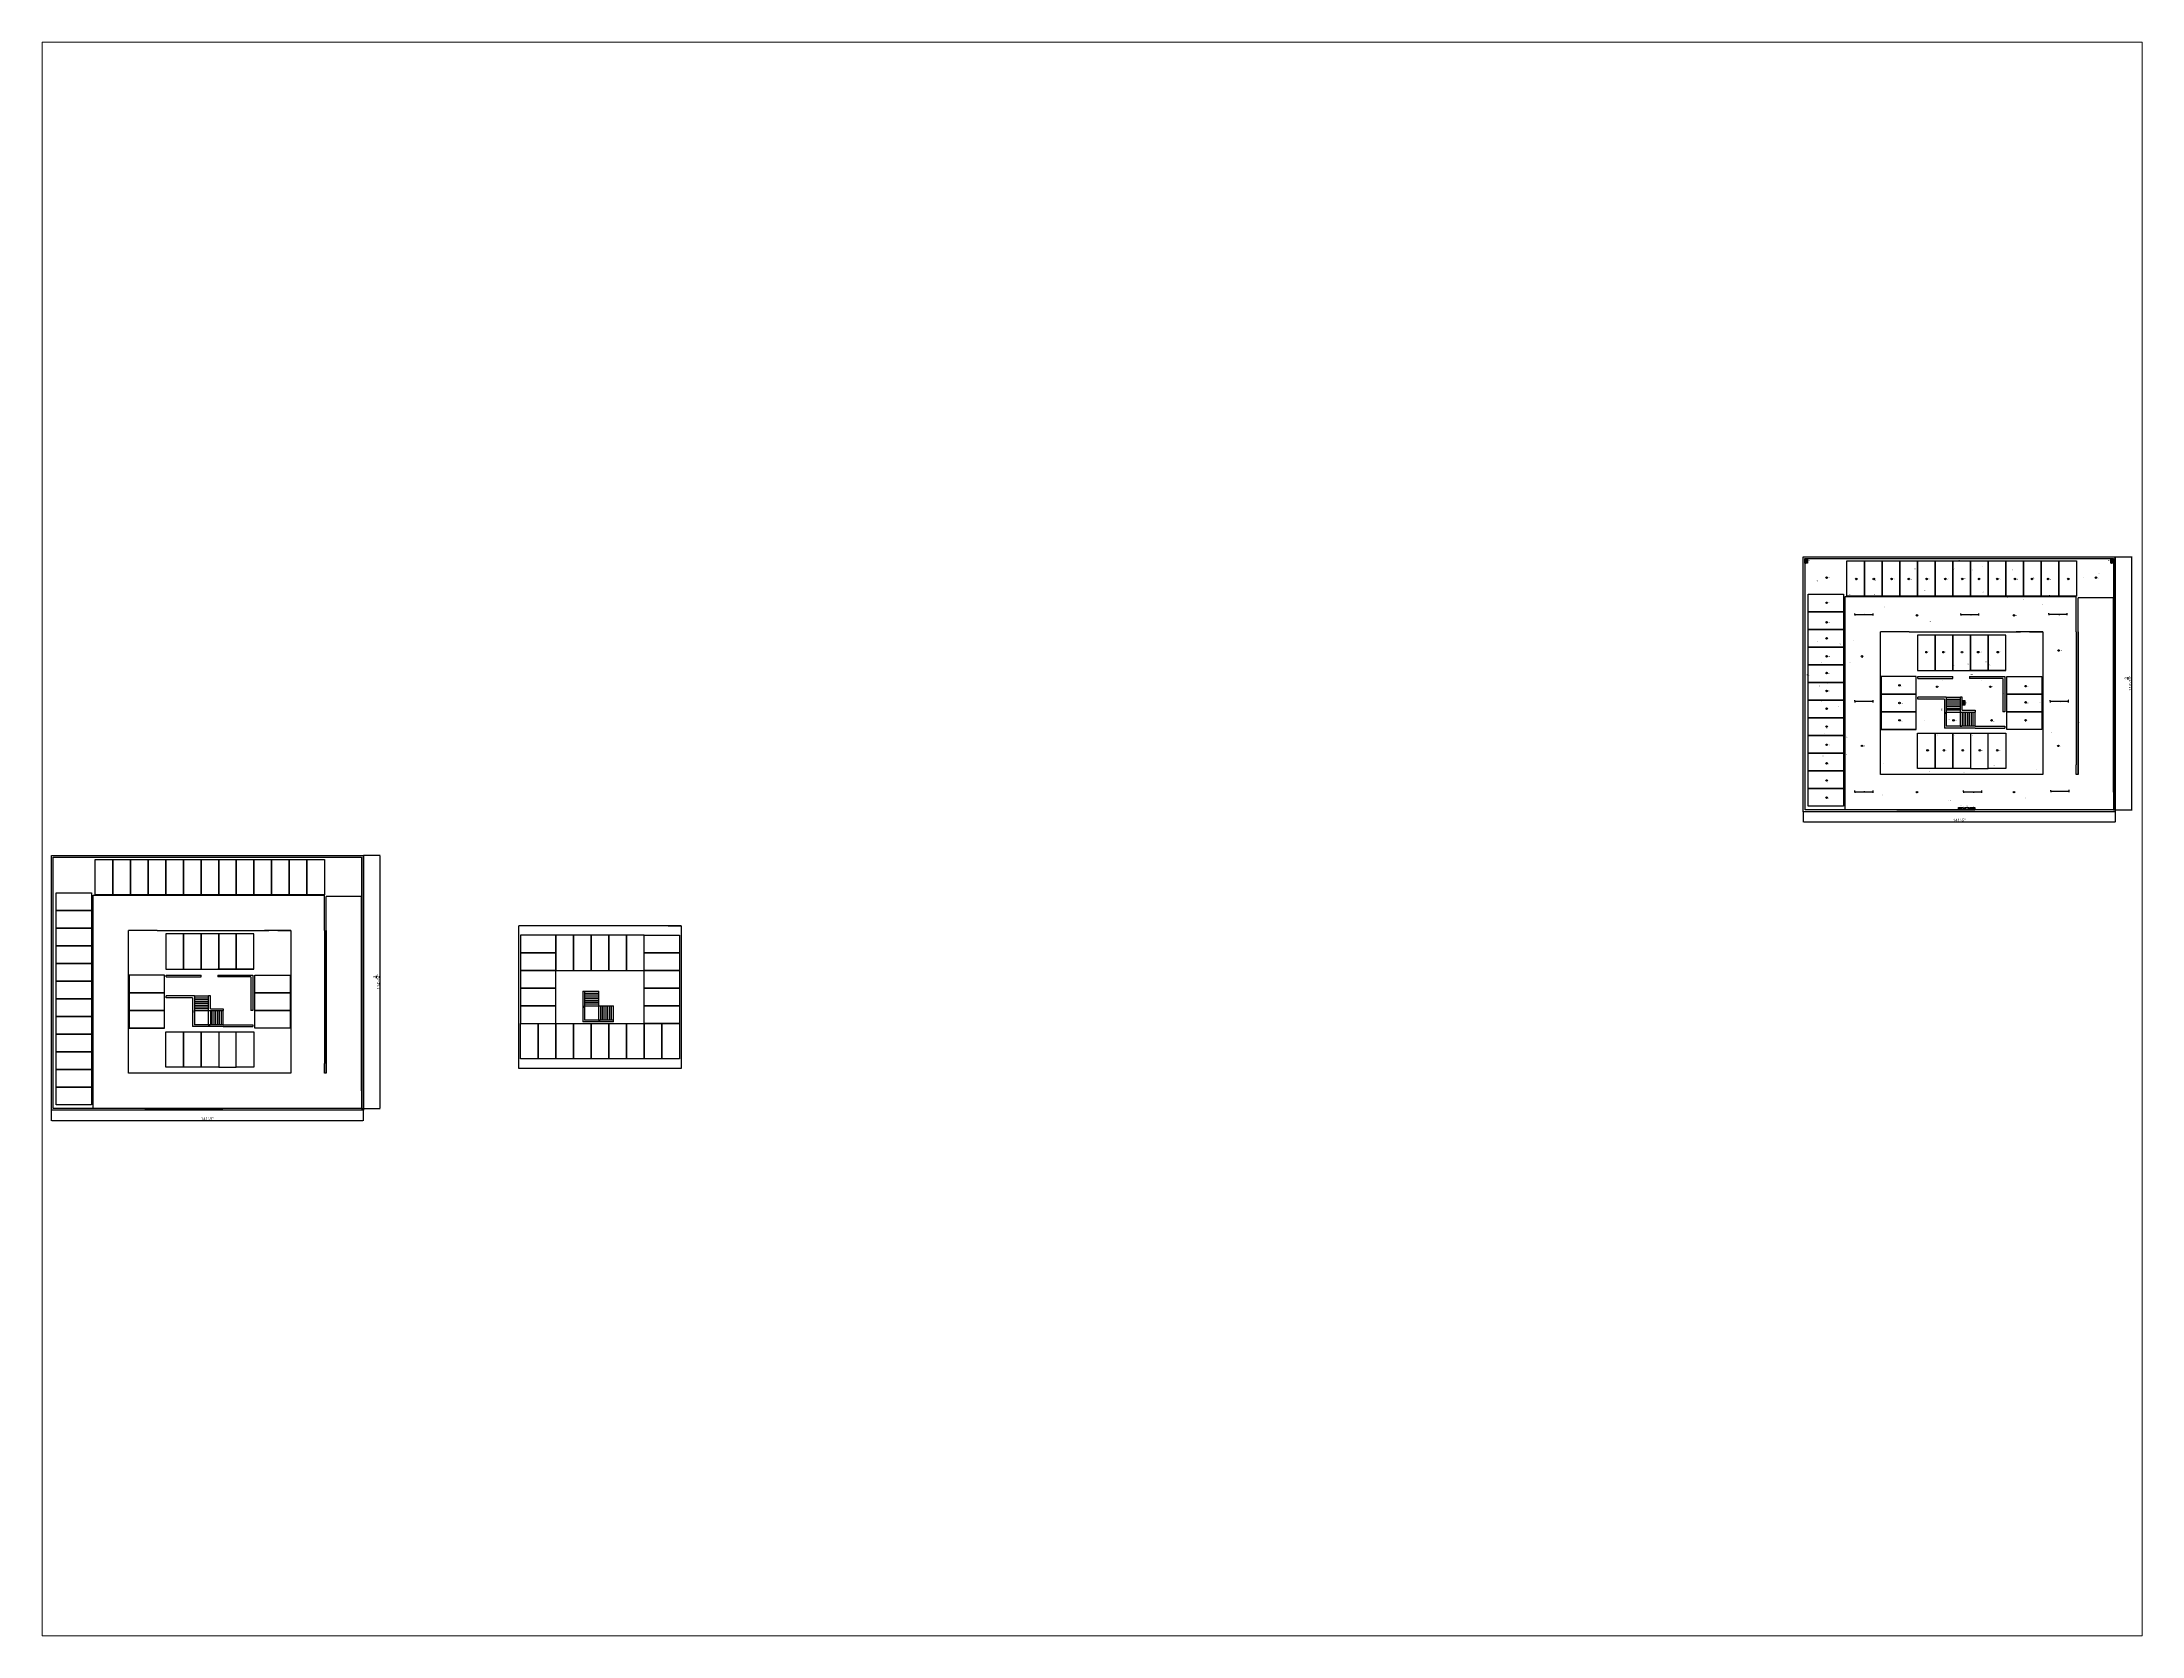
# Paper-space layout 'Layout1' of a CAD drawing. Header units: millimetres. Extents: x 26 to 231, y 20 to 176.
# The model-space entities are those that its viewports show. They can reach past a viewport. Long polylines and large blocks are cut down to what shows.
import ezdxf

# ---------------------------------------------------------------- set-up
doc = ezdxf.new("R2010")
doc.units = ezdxf.units.MM
doc.layers.add('fittinglabels', color=7, linetype='Continuous')
doc.layers.add('fittings', color=7, linetype='Continuous')
doc.styles.get("Standard").update_dxf_attribs({"font": 'arial.ttf'})
doc.dimstyles.new('dim', dxfattribs={"dimtxt": 16, "dimasz": 2.5, "dimexe": 1.25, "dimexo": 0.625, "dimtad": 1, "dimlunit": 4, "dimtxsty": 'Standard', "dimcen": 2.5, "dimadec": 0, "dimazin": 0, "dimtfac": 1, "dimtmove": 0, "dimatfit": 3, "dimfxl": 1, "dimarcsym": 0})

# ---------------------------------------------------------------- blocks, each defined once
blk = doc.blocks.new('*D2')
at = {"color": 0, "lineweight": -2, "transparency": 16777216}
for p, q in [((2390, 830), (2390, 774)), ((4087, 830), (4087, 774)), ((2393, 775), (4085, 775))]:
    blk.add_line(p, q, dxfattribs=at)
at = {"color": 0, "transparency": 16777216}
for points in [[(2393, 775), (2393, 775), (2390, 775)], [(4085, 775), (4085, 775), (4087, 775)]]:
    blk.add_solid(points, dxfattribs=at)
at = {"color": 0, "transparency": 16777216, "insert": (3239, 784), "char_height": 16, "attachment_point": 5}
blk.add_mtext('141\'-5"', dxfattribs=at)
blk = doc.blocks.new('*D3')
at = {"color": 0, "lineweight": -2, "transparency": 16777216}
for p, q in [((4088, 2217), (4179, 2217)), ((4178, 843), (4178, 2214)), ((4078, 841), (4179, 841))]:
    blk.add_line(p, q, dxfattribs=at)
at = {"color": 0, "transparency": 16777216}
for points in [[(4178, 2214), (4178, 2214), (4178, 2217)], [(4178, 843), (4178, 843), (4178, 841)]]:
    blk.add_solid(points, dxfattribs=at)
at = {"color": 0, "transparency": 16777216, "insert": (4159, 1529), "char_height": 16, "attachment_point": 5, "rotation": 90}
blk.add_mtext('114\'-7{\\H1x;\\S3/4;}"', dxfattribs=at)
blk = doc.blocks.new('*D5')
at = {"color": 0, "lineweight": -2, "transparency": 16777216}
for p, q in [((11917, 2453), (11917, 2397)), ((13614, 2453), (13614, 2397)), ((11920, 2398), (13612, 2398))]:
    blk.add_line(p, q, dxfattribs=at)
at = {"color": 0, "transparency": 16777216}
for points in [[(11920, 2398), (11920, 2398), (11917, 2398)], [(13612, 2398), (13612, 2398), (13614, 2398)]]:
    blk.add_solid(points, dxfattribs=at)
at = {"color": 0, "transparency": 16777216, "insert": (12766, 2407), "char_height": 16, "attachment_point": 5}
blk.add_mtext('141\'-5"', dxfattribs=at)
blk = doc.blocks.new('*D6')
at = {"color": 0, "lineweight": -2, "transparency": 16777216}
for p, q in [((13615, 3840), (13706, 3840)), ((13705, 2466), (13705, 3837)), ((13605, 2464), (13706, 2464))]:
    blk.add_line(p, q, dxfattribs=at)
at = {"color": 0, "transparency": 16777216}
for points in [[(13704, 3837), (13705, 3837), (13705, 3840)], [(13704, 2466), (13705, 2466), (13705, 2464)]]:
    blk.add_solid(points, dxfattribs=at)
at = {"color": 0, "transparency": 16777216, "insert": (13685, 3152), "char_height": 16, "attachment_point": 5, "rotation": 90}
blk.add_mtext('114\'-7{\\H1x;\\S3/4;}"', dxfattribs=at)

msp = doc.modelspace()

# ---------------------------------------------------------------- hatches: boundary and pattern name
at = {"layer": 'fittings'}
h = msp.add_hatch(dxfattribs=at)
h.set_pattern_fill('ANSI32', color=256, scale=0.468168, angle=-89.8568376)
h.set_pattern_definition([(315.14316, (11407.446, 5208.401), (3.145311, 3.161069), []), (315.14316, (11407.4515, 5206.2988), (3.145311, 3.161069), [])])
h.paths.add_polyline_path([(11939.95, 3829.734), (11926.722, 3829.701), (11926.784, 3804.751), (11940.012, 3804.784)])
h = msp.add_hatch(dxfattribs=at)
h.set_pattern_fill('ANSI32', color=256, scale=0.468168, angle=-89.8568376)
h.set_pattern_definition([(315.14316, (13071.6856, 5208.401), (3.145311, 3.161069), []), (315.14316, (13071.691, 5206.2988), (3.145311, 3.161069), [])])
h.paths.add_polyline_path([(13604.189, 3829.734), (13590.961, 3829.701), (13591.023, 3804.751), (13604.251, 3804.784)])
h = msp.add_hatch(dxfattribs=at)
h.set_pattern_fill('ANSI32', color=256, scale=0.468168, angle=-89.8568376)
h.set_pattern_definition([(315.14316, (12263.023, 4437.2943), (3.145311, 3.161069), []), (315.14316, (12263.0285, 4435.192), (3.145311, 3.161069), [])])
h.paths.add_polyline_path([(12795.527, 3058.628), (12782.298, 3058.595), (12782.361, 3033.644), (12795.589, 3033.677)])
h = msp.add_hatch(dxfattribs=at)
h.set_pattern_fill('ANSI32', color=256, scale=0.468168, angle=-179.7136751)
h.set_pattern_definition([(225.28632, (14227.525, 2999.752), (3.168918, -3.137403), []), (225.28632, (14225.423, 2999.7415), (3.168918, -3.137403), [])])
h.paths.add_polyline_path([(12850.193, 2463.805), (12850.127, 2477.033), (12825.177, 2476.909), (12825.243, 2463.681)])

# ---------------------------------------------------------------- linework, layer by layer
for p, q in [((13614.189, 2463.681), (13614.189, 3839.549)), ((12144.711, 2464.465), (12144.711, 3623.672)), ((12144.711, 3623.672), (13340.591, 3623.672)), ((13340.591, 3623.672), (13402.189, 3623.672)), ((13402.189, 3623.511), (13402.189, 3623.672)), ((13402.189, 3431.672), (13402.189, 3623.511)), ((13604.189, 3615.681), (13412.189, 3615.681)), ((13412.189, 3431.672), (13412.189, 3615.681)), ((13604.189, 2655.681), (13604.189, 3615.681)), ((12337.104, 2655.681), (12337.555, 3431.672)), ((12492.631, 3431.672), (12337.555, 3431.672)), ((12492.631, 3431.672), (13099.593, 3431.672)), ((13220.189, 3431.672), (13075.438, 3431.672)), ((13148.591, 3431.672), (13220.189, 3431.672)), ((13220.189, 3431.672), (13220.189, 2900.265)), ((13402.189, 3431.672), (13402.189, 2708.265)), ((13412.189, 2655.681), (13412.189, 3431.672)), ((13412.189, 3431.672), (13412.189, 2655.681)), ((13018.857, 3413.391), (13019.092, 3413.605)), ((13019.092, 3413.379), (13019.092, 3413.605)), ((12539.092, 3221.379), (12731.092, 3221.379)), ((13013.726, 3221.379), (12821.726, 3221.379)), ((12541.307, 3178.265), (12541.307, 3188.265)), ((12541.307, 3188.265), (12731.092, 3188.265)), ((12541.307, 3178.265), (12731.092, 3178.265)), ((12731.092, 3178.265), (12731.092, 3188.265)), ((12821.726, 3188.265), (12821.726, 3178.265)), ((12821.726, 3188.265), (13012.824, 3188.265)), ((13002.824, 3178.265), (12821.726, 3178.265)), ((13002.824, 3178.265), (13002.824, 2996.265)), ((13012.824, 3188.265), (13012.824, 2996.265)), ((12685.189, 3075.566), (12541.307, 3075.566)), ((12541.307, 3065.566), (12541.307, 3075.566)), ((12685.189, 3065.566), (12541.307, 3065.566)), ((12695.189, 3075.566), (12685.189, 3075.566)), ((12685.189, 3065.566), (12685.189, 2985.566)), ((12685.189, 3065.566), (12685.189, 2985.566)), ((12685.189, 2985.566), (12685.189, 2908.566)), ((12685.189, 2985.566), (12685.189, 2908.566)), ((12695.189, 3075.566), (12695.189, 2985.566)), ((12695.189, 3075.566), (12770.189, 3075.566)), ((12695.189, 3075.566), (12695.189, 2985.566)), ((12695.189, 3075.566), (12695.189, 2985.566)), ((12695.189, 3075.566), (12770.189, 3075.566)), ((12695.189, 3075.566), (12695.189, 2985.566)), ((12695.189, 3065.566), (12770.189, 3065.566)), ((12695.189, 3065.566), (12770.189, 3065.566)), ((12695.189, 3055.566), (12770.189, 3055.566)), ((12695.189, 3055.566), (12770.189, 3055.566)), ((12695.189, 3045.566), (12770.189, 3045.566)), ((12695.189, 3045.566), (12770.189, 3045.566)), ((12695.189, 3035.566), (12770.189, 3035.566)), ((12695.189, 3035.566), (12770.189, 3035.566)), ((12695.189, 3025.566), (12770.189, 3025.566)), ((12695.189, 3025.566), (12770.189, 3025.566)), ((12695.189, 3015.566), (12770.189, 3015.566)), ((12695.189, 3015.566), (12770.189, 3015.566)), ((12770.189, 3005.566), (12695.189, 3005.566)), ((12770.189, 3005.566), (12695.189, 3005.566)), ((12695.189, 2985.566), (12695.189, 2995.566)), ((12695.189, 2985.566), (12695.189, 2995.566)), ((12695.189, 2995.566), (12770.189, 2995.566)), ((12695.189, 2995.566), (12770.189, 2995.566)), ((12695.189, 2985.566), (12695.189, 2918.566)), ((12695.189, 2985.566), (12695.189, 2918.566)), ((12695.189, 2985.566), (12695.189, 2918.566)), ((12770.189, 3075.566), (12770.189, 2995.566)), ((12770.189, 3075.566), (12772.189, 3075.566)), ((12770.189, 3075.566), (12770.189, 2995.566)), ((12770.189, 3075.566), (12772.189, 3075.566)), ((12770.189, 2995.566), (12772.189, 2995.566)), ((12770.189, 2995.566), (12772.189, 2995.566)), ((12772.189, 2995.566), (12772.189, 3075.566)), ((12782.189, 3075.566), (12772.189, 3075.566)), ((12772.189, 2995.566), (12772.189, 3075.566)), ((12772.189, 2995.566), (12852.189, 2995.566)), ((12772.189, 2993.566), (12772.189, 2995.566)), ((12772.189, 2995.566), (12852.189, 2995.566)), ((12772.189, 2993.566), (12772.189, 2995.566)), ((12852.189, 2993.566), (12772.189, 2993.566)), ((12772.189, 2918.566), (12772.189, 2993.566)), ((12852.189, 2993.566), (12772.189, 2993.566)), ((12772.189, 2918.566), (12772.189, 2993.566)), ((12782.189, 3005.566), (12782.189, 3075.566)), ((12782.189, 3005.566), (12852.189, 3005.566)), ((12782.189, 2993.566), (12782.189, 2918.566)), ((12782.189, 2993.566), (12782.189, 2918.566)), ((12792.189, 2918.566), (12792.189, 2993.566)), ((12792.189, 2918.566), (12792.189, 2993.566)), ((12802.189, 2918.566), (12802.189, 2993.566)), ((12802.189, 2918.566), (12802.189, 2993.566)), ((12812.189, 2918.566), (12812.189, 2993.566)), ((12812.189, 2918.566), (12812.189, 2993.566)), ((12822.189, 2918.566), (12822.189, 2993.566)), ((12822.189, 2918.566), (12822.189, 2993.566)), ((12832.189, 2918.566), (12832.189, 2993.566)), ((12832.189, 2918.566), (12832.189, 2993.566)), ((12842.189, 2918.566), (12842.189, 2993.566)), ((12842.189, 2918.566), (12842.189, 2993.566)), ((12852.189, 3005.566), (12852.189, 2995.566)), ((12852.189, 2993.566), (12852.189, 2995.566)), ((12852.189, 2993.566), (12852.189, 2995.566)), ((12852.189, 2918.566), (12852.189, 2993.566)), ((12852.189, 2918.566), (12852.189, 2993.566)), ((13012.824, 2996.265), (13002.824, 2996.265)), ((13012.824, 2996.265), (13012.824, 2998.744)), ((12532.338, 2900.265), (12340.338, 2900.265)), ((12852.189, 2908.566), (12685.189, 2908.566)), ((12852.189, 2908.566), (12685.189, 2908.566)), ((12770.189, 2918.566), (12695.189, 2918.566)), ((12770.189, 2918.566), (12695.189, 2918.566)), ((12852.189, 2918.566), (12695.189, 2918.566)), ((12770.189, 2918.566), (12695.189, 2918.566)), ((12770.189, 2918.566), (12695.189, 2918.566)), ((12852.189, 2918.566), (12695.189, 2918.566)), ((12770.189, 2918.566), (12780.189, 2918.566)), ((12852.189, 2918.566), (12770.189, 2918.566)), ((12770.189, 2918.566), (12780.189, 2918.566)), ((12852.189, 2918.566), (12770.189, 2918.566)), ((12770.189, 2918.566), (12780.189, 2918.566)), ((12770.189, 2918.566), (12780.189, 2918.566)), ((12827.092, 2880.915), (12923.092, 2880.915)), ((12842.189, 2918.566), (12842.189, 2919.36)), ((12842.189, 2918.566), (12842.189, 2919.36)), ((12852.189, 2918.566), (13012.824, 2918.566)), ((12852.189, 2908.566), (13012.824, 2908.566)), ((13012.824, 2918.566), (13012.824, 2908.566)), ((13215.733, 2900.265), (13023.733, 2900.265)), ((13220.189, 2900.265), (13220.189, 2655.681)), ((13220.189, 2655.681), (12336.878, 2655.681)), ((12827.092, 2688.915), (12923.092, 2688.915)), ((13220.189, 2655.766), (13064.429, 2655.766)), ((13402.189, 2655.681), (13402.189, 2708.265)), ((13412.189, 2655.681), (13402.189, 2655.681)), ((12346.711, 2463.672), (12346.711, 2463.681)), ((13175.349, 2464.926), (13175.349, 2464.909)), ((13205.349, 2464.926), (13205.349, 2464.909)), ((13235.349, 2464.926), (13235.349, 2464.909)), ((4087.479, 840.645), (4087.479, 2216.514)), ((2618.001, 841.43), (2618.001, 2000.636)), ((2618.001, 2000.636), (3813.881, 2000.636)), ((3813.881, 2000.636), (3875.479, 2000.636)), ((3875.479, 2000.475), (3875.479, 2000.636)), ((3875.479, 1808.636), (3875.479, 2000.475)), ((4077.479, 1992.645), (3885.479, 1992.645)), ((3885.479, 1808.636), (3885.479, 1992.645)), ((4077.479, 1032.645), (4077.479, 1992.645)), ((4932.432, 1302.65), (4932.895, 1834.057)), ((5815.53, 1834.057), (4932.895, 1834.057)), ((5743.932, 1834.057), (5815.53, 1834.057)), ((5815.53, 1834.057), (5815.53, 1302.65)), ((2810.393, 1032.645), (2810.844, 1808.636)), ((2965.921, 1808.636), (2810.844, 1808.636)), ((2965.921, 1808.636), (3572.882, 1808.636)), ((3492.146, 1790.356), (3492.381, 1790.569)), ((3492.381, 1790.344), (3492.381, 1790.569)), ((3693.479, 1808.636), (3548.728, 1808.636)), ((3621.881, 1808.636), (3693.479, 1808.636)), ((3693.479, 1808.636), (3693.479, 1277.23)), ((3875.479, 1808.636), (3875.479, 1085.23)), ((3885.479, 1032.645), (3885.479, 1808.636)), ((3885.479, 1808.636), (3885.479, 1032.645)), ((3012.381, 1598.344), (3204.381, 1598.344)), ((3014.596, 1555.23), (3014.596, 1565.23)), ((3014.596, 1565.23), (3204.381, 1565.23)), ((3014.596, 1555.23), (3204.381, 1555.23)), ((3204.381, 1555.23), (3204.381, 1565.23)), ((3487.016, 1598.344), (3295.016, 1598.344)), ((3295.016, 1565.23), (3295.016, 1555.23)), ((3295.016, 1565.23), (3486.113, 1565.23)), ((3476.113, 1555.23), (3295.016, 1555.23)), ((3476.113, 1555.23), (3476.113, 1373.23)), ((3486.113, 1565.23), (3486.113, 1373.23)), ((3158.479, 1452.531), (3014.596, 1452.531)), ((3014.596, 1442.531), (3014.596, 1452.531)), ((3158.479, 1442.531), (3014.596, 1442.531)), ((3168.479, 1452.531), (3158.479, 1452.531)), ((3158.479, 1442.531), (3158.479, 1362.531)), ((3158.479, 1442.531), (3158.479, 1362.531)), ((3168.479, 1452.531), (3168.479, 1362.531)), ((3168.479, 1452.531), (3243.479, 1452.531)), ((3168.479, 1452.531), (3168.479, 1362.531)), ((3168.479, 1452.531), (3168.479, 1362.531)), ((3168.479, 1452.531), (3243.479, 1452.531)), ((3168.479, 1452.531), (3168.479, 1362.531)), ((3168.479, 1442.531), (3243.479, 1442.531)), ((3168.479, 1442.531), (3243.479, 1442.531)), ((3168.479, 1432.531), (3243.479, 1432.531)), ((3168.479, 1432.531), (3243.479, 1432.531)), ((3168.479, 1422.531), (3243.479, 1422.531)), ((3168.479, 1422.531), (3243.479, 1422.531)), ((3168.479, 1412.531), (3243.479, 1412.531)), ((3168.479, 1412.531), (3243.479, 1412.531)), ((3168.479, 1402.531), (3243.479, 1402.531)), ((3168.479, 1402.531), (3243.479, 1402.531)), ((3168.479, 1392.531), (3243.479, 1392.531)), ((3168.479, 1392.531), (3243.479, 1392.531)), ((3243.479, 1382.531), (3168.479, 1382.531)), ((3243.479, 1382.531), (3168.479, 1382.531)), ((3168.479, 1362.531), (3168.479, 1372.531)), ((3168.479, 1362.531), (3168.479, 1372.531)), ((3168.479, 1372.531), (3243.479, 1372.531)), ((3168.479, 1372.531), (3243.479, 1372.531)), ((3243.479, 1452.531), (3243.479, 1372.531)), ((3243.479, 1452.531), (3245.479, 1452.531)), ((3243.479, 1452.531), (3243.479, 1372.531)), ((3243.479, 1452.531), (3245.479, 1452.531)), ((3243.479, 1372.531), (3245.479, 1372.531)), ((3243.479, 1372.531), (3245.479, 1372.531)), ((3245.479, 1372.531), (3245.479, 1452.531)), ((3255.479, 1452.531), (3245.479, 1452.531)), ((3245.479, 1372.531), (3245.479, 1452.531)), ((3245.479, 1372.531), (3325.479, 1372.531)), ((3245.479, 1370.531), (3245.479, 1372.531)), ((3245.479, 1372.531), (3325.479, 1372.531)), ((3245.479, 1370.531), (3245.479, 1372.531)), ((3325.479, 1370.531), (3245.479, 1370.531)), ((3245.479, 1295.531), (3245.479, 1370.531)), ((3325.479, 1370.531), (3245.479, 1370.531)), ((3245.479, 1295.531), (3245.479, 1370.531)), ((3255.479, 1382.531), (3255.479, 1452.531)), ((3255.479, 1382.531), (3325.479, 1382.531)), ((3255.479, 1370.531), (3255.479, 1295.531)), ((3255.479, 1370.531), (3255.479, 1295.531)), ((3265.479, 1295.531), (3265.479, 1370.531)), ((3265.479, 1295.531), (3265.479, 1370.531)), ((3275.479, 1295.531), (3275.479, 1370.531)), ((3275.479, 1295.531), (3275.479, 1370.531)), ((3285.479, 1295.531), (3285.479, 1370.531)), ((3285.479, 1295.531), (3285.479, 1370.531)), ((3295.479, 1295.531), (3295.479, 1370.531)), ((3295.479, 1295.531), (3295.479, 1370.531)), ((3305.479, 1295.531), (3305.479, 1370.531)), ((3305.479, 1295.531), (3305.479, 1370.531)), ((3315.479, 1295.531), (3315.479, 1370.531)), ((3315.479, 1295.531), (3315.479, 1370.531)), ((3325.479, 1382.531), (3325.479, 1372.531)), ((3325.479, 1370.531), (3325.479, 1372.531)), ((3325.479, 1370.531), (3325.479, 1372.531)), ((3325.479, 1295.531), (3325.479, 1370.531)), ((3325.479, 1295.531), (3325.479, 1370.531)), ((3486.113, 1373.23), (3476.113, 1373.23)), ((3486.113, 1373.23), (3486.113, 1375.709)), ((5280.53, 1477.951), (5365.53, 1477.951)), ((5280.53, 1477.951), (5280.53, 1387.951)), ((5280.53, 1387.951), (5280.53, 1320.951)), ((5290.53, 1477.951), (5290.53, 1387.951)), ((5290.53, 1477.951), (5290.53, 1387.951)), ((5290.53, 1467.951), (5365.53, 1467.951)), ((5290.53, 1457.951), (5365.53, 1457.951)), ((5290.53, 1447.951), (5365.53, 1447.951)), ((5290.53, 1437.951), (5365.53, 1437.951)), ((5290.53, 1427.951), (5365.53, 1427.951)), ((5290.53, 1417.951), (5365.53, 1417.951)), ((5365.53, 1407.951), (5290.53, 1407.951)), ((5290.53, 1387.951), (5290.53, 1397.951)), ((5290.53, 1387.951), (5290.53, 1397.951)), ((5290.53, 1397.951), (5365.53, 1397.951)), ((5290.53, 1387.951), (5290.53, 1320.951)), ((5290.53, 1387.951), (5290.53, 1320.951)), ((5365.53, 1477.951), (5365.53, 1397.951)), ((5365.53, 1477.951), (5367.53, 1477.951)), ((5365.53, 1397.951), (5367.53, 1397.951)), ((5367.53, 1397.951), (5367.53, 1477.951)), ((5367.53, 1397.951), (5447.53, 1397.951)), ((5367.53, 1395.951), (5367.53, 1397.951)), ((5447.53, 1395.951), (5367.53, 1395.951)), ((5367.53, 1320.951), (5367.53, 1395.951)), ((5377.53, 1395.951), (5377.53, 1320.951)), ((5387.53, 1320.951), (5387.53, 1395.951)), ((5397.53, 1320.951), (5397.53, 1395.951)), ((5407.53, 1320.951), (5407.53, 1395.951)), ((5417.53, 1320.951), (5417.53, 1395.951)), ((5427.53, 1320.951), (5427.53, 1395.951)), ((5437.53, 1320.951), (5437.53, 1395.951)), ((5447.53, 1395.951), (5447.53, 1397.951)), ((5447.53, 1310.951), (5447.53, 1395.951)), ((3005.628, 1277.23), (2813.628, 1277.23)), ((3158.479, 1362.531), (3158.479, 1285.531)), ((3158.479, 1362.531), (3158.479, 1285.531)), ((3325.479, 1285.531), (3158.479, 1285.531)), ((3325.479, 1285.531), (3158.479, 1285.531)), ((3168.479, 1362.531), (3168.479, 1295.531)), ((3168.479, 1362.531), (3168.479, 1295.531)), ((3168.479, 1362.531), (3168.479, 1295.531)), ((3243.479, 1295.531), (3168.479, 1295.531)), ((3243.479, 1295.531), (3168.479, 1295.531)), ((3325.479, 1295.531), (3168.479, 1295.531)), ((3243.479, 1295.531), (3168.479, 1295.531)), ((3243.479, 1295.531), (3168.479, 1295.531)), ((3325.479, 1295.531), (3168.479, 1295.531)), ((3243.479, 1295.531), (3253.479, 1295.531)), ((3325.479, 1295.531), (3243.479, 1295.531)), ((3243.479, 1295.531), (3253.479, 1295.531)), ((3325.479, 1295.531), (3243.479, 1295.531)), ((3243.479, 1295.531), (3253.479, 1295.531)), ((3243.479, 1295.531), (3253.479, 1295.531)), ((3300.381, 1257.88), (3396.381, 1257.88)), ((3315.479, 1295.531), (3315.479, 1296.325)), ((3315.479, 1295.531), (3315.479, 1296.325)), ((3325.479, 1295.531), (3486.113, 1295.531)), ((3325.479, 1285.531), (3486.113, 1285.531)), ((3486.113, 1295.531), (3486.113, 1285.531)), ((3689.022, 1277.23), (3497.022, 1277.23)), ((3693.479, 1277.23), (3693.479, 1032.645)), ((4932.219, 1058.066), (4932.219, 1312.65)), ((5280.53, 1320.951), (5280.53, 1310.951)), ((5290.53, 1310.951), (5280.53, 1310.951)), ((5365.53, 1320.951), (5290.53, 1320.951)), ((5365.53, 1320.951), (5290.53, 1320.951)), ((5447.53, 1320.951), (5290.53, 1320.951)), ((5447.53, 1310.951), (5290.53, 1310.951)), ((5365.53, 1320.951), (5375.53, 1320.951)), ((5447.53, 1320.951), (5365.53, 1320.951)), ((5365.53, 1320.951), (5375.53, 1320.951)), ((5447.53, 1320.951), (5365.53, 1320.951)), ((5437.53, 1320.951), (5437.53, 1321.745)), ((5815.53, 1302.65), (5815.53, 1058.066)), ((3693.479, 1032.645), (2810.168, 1032.645)), ((3300.381, 1065.88), (3396.381, 1065.88)), ((3693.479, 1032.73), (3537.718, 1032.73)), ((3875.479, 1032.645), (3875.479, 1085.23)), ((3885.479, 1032.645), (3875.479, 1032.645)), ((4932.219, 1058.066), (4932.265, 1110.65)), ((5815.53, 1058.066), (4932.219, 1058.066)), ((2820.001, 840.637), (2820.001, 840.645))]:
    msp.add_line(p, q)
for points in [[(11917.096, 3459.566), (11917.096, 3839.549), (12417.096, 3839.549)], [(12561.096, 3839.549), (13061.096, 3839.549)], [(13604.189, 3519.681), (13604.189, 3615.681), (13412.189, 3615.681)], [(11917.096, 2935.584), (11917.096, 3315.566)], [(13614.189, 2833.663), (13614.189, 2453.681), (13114.189, 2453.681)], [(13604.189, 2559.681), (13604.189, 2655.681)], [(12426.077, 2463.681), (12850.132, 2463.681)], [(12970.189, 2453.681), (12470.189, 2453.681)], [(2390.386, 1836.531), (2390.386, 2216.514), (2890.386, 2216.514)], [(3034.386, 2216.514), (3534.386, 2216.514)], [(4077.479, 1896.645), (4077.479, 1992.645), (3885.479, 1992.645)], [(2390.386, 1312.549), (2390.386, 1692.531)], [(4087.479, 1210.628), (4087.479, 830.645), (3587.479, 830.645)], [(4077.479, 936.645), (4077.479, 1032.645)], [(2899.367, 840.645), (3323.421, 840.645)], [(3443.479, 830.645), (2943.479, 830.645)]]:
    msp.add_lwpolyline(points)
for points in [[(11917.096, 3839.549), (13614.189, 3839.549), (13614.189, 2453.681), (11917.096, 2453.681)], [(11927.096, 3829.549), (13604.189, 3829.549), (13604.189, 2463.681), (11927.096, 2463.681)], [(12155.124, 3625.234), (12155.124, 3817.234), (12251.124, 3817.234), (12251.124, 3625.234)], [(12251.124, 3625.234), (12251.124, 3817.234), (12347.124, 3817.234), (12347.124, 3625.234)], [(12347.124, 3625.234), (12347.124, 3817.234), (12443.124, 3817.234), (12443.124, 3625.234)], [(12443.124, 3625.234), (12443.124, 3817.234), (12539.124, 3817.234), (12539.124, 3625.234)], [(12539.124, 3625.234), (12539.124, 3817.234), (12635.124, 3817.234), (12635.124, 3625.234)], [(12635.124, 3625.234), (12635.124, 3817.234), (12731.124, 3817.234), (12731.124, 3625.234)], [(12731.124, 3625.234), (12731.124, 3817.234), (12827.124, 3817.234), (12827.124, 3625.234)], [(12827.124, 3625.234), (12827.124, 3817.234), (12923.124, 3817.234), (12923.124, 3625.234)], [(12923.124, 3625.234), (12923.124, 3817.234), (13019.124, 3817.234), (13019.124, 3625.234)], [(13019.124, 3625.234), (13019.124, 3817.234), (13115.124, 3817.234), (13115.124, 3625.234)], [(13115.124, 3625.234), (13115.124, 3817.234), (13211.124, 3817.234), (13211.124, 3625.234)], [(13211.124, 3625.234), (13211.124, 3817.234), (13307.124, 3817.234), (13307.124, 3625.234)], [(13307.124, 3625.234), (13307.124, 3817.234), (13403.124, 3817.234), (13403.124, 3625.234)], [(12136.108, 3539.452), (11944.108, 3539.452), (11944.108, 3635.452), (12136.108, 3635.452)], [(12136.108, 3443.452), (11944.108, 3443.452), (11944.108, 3539.452), (12136.108, 3539.452)], [(12136.108, 3347.452), (11944.108, 3347.452), (11944.108, 3443.452), (12136.108, 3443.452)], [(12136.108, 3251.452), (11944.108, 3251.452), (11944.108, 3347.452), (12136.108, 3347.452)], [(12539.092, 3413.379), (12539.092, 3221.379), (12635.092, 3221.379), (12635.092, 3413.379)], [(12635.092, 3413.379), (12635.092, 3221.379), (12731.092, 3221.379), (12731.092, 3413.379)], [(12731.092, 3413.379), (12731.092, 3221.379), (12827.092, 3221.379), (12827.092, 3413.379)], [(12827.092, 3413.379), (12827.092, 3221.379), (12923.092, 3221.379), (12923.092, 3413.379)], [(12923.092, 3413.379), (12923.092, 3221.379), (13019.092, 3221.379), (13019.092, 3413.379)], [(12136.108, 3155.452), (11944.108, 3155.452), (11944.108, 3251.452), (12136.108, 3251.452)], [(12136.108, 3059.452), (11944.108, 3059.452), (11944.108, 3155.452), (12136.108, 3155.452)], [(12340.338, 3092.265), (12532.338, 3092.265), (12532.338, 3188.265), (12340.338, 3188.265)], [(12340.338, 2996.265), (12532.338, 2996.265), (12532.338, 3092.265), (12340.338, 3092.265)], [(13215.733, 3092.265), (13023.733, 3092.265), (13023.733, 3188.265), (13215.733, 3188.265)], [(13215.733, 2996.265), (13023.733, 2996.265), (13023.733, 3092.265), (13215.733, 3092.265)], [(12136.108, 2963.452), (11944.108, 2963.452), (11944.108, 3059.452), (12136.108, 3059.452)], [(12340.338, 2900.265), (12532.338, 2900.265), (12532.338, 2996.265), (12340.338, 2996.265)], [(13215.733, 2900.265), (13023.733, 2900.265), (13023.733, 2996.265), (13215.733, 2996.265)], [(12136.108, 2867.452), (11944.108, 2867.452), (11944.108, 2963.452), (12136.108, 2963.452)], [(12136.108, 2771.452), (11944.108, 2771.452), (11944.108, 2867.452), (12136.108, 2867.452)], [(12539.092, 2688.915), (12539.092, 2880.915), (12635.092, 2880.915), (12635.092, 2688.915)], [(12635.092, 2688.915), (12635.092, 2880.915), (12731.092, 2880.915), (12731.092, 2688.915)], [(12731.092, 2688.915), (12731.092, 2880.915), (12827.092, 2880.915), (12827.092, 2688.915)], [(12923.092, 2688.915), (12923.092, 2880.915), (13019.092, 2880.915), (13019.092, 2688.915)], [(12136.108, 2675.452), (11944.108, 2675.452), (11944.108, 2771.452), (12136.108, 2771.452)], [(12136.108, 2579.452), (11944.108, 2579.452), (11944.108, 2675.452), (12136.108, 2675.452)], [(12136.108, 2483.452), (11944.108, 2483.452), (11944.108, 2579.452), (12136.108, 2579.452)], [(2390.386, 2216.514), (4087.479, 2216.514), (4087.479, 830.645), (2390.386, 830.645)], [(2400.386, 2206.514), (4077.479, 2206.514), (4077.479, 840.645), (2400.386, 840.645)], [(2628.414, 2002.199), (2628.414, 2194.199), (2724.414, 2194.199), (2724.414, 2002.199)], [(2724.414, 2002.199), (2724.414, 2194.199), (2820.414, 2194.199), (2820.414, 2002.199)], [(2820.414, 2002.199), (2820.414, 2194.199), (2916.414, 2194.199), (2916.414, 2002.199)], [(2916.414, 2002.199), (2916.414, 2194.199), (3012.414, 2194.199), (3012.414, 2002.199)], [(3012.414, 2002.199), (3012.414, 2194.199), (3108.414, 2194.199), (3108.414, 2002.199)], [(3108.414, 2002.199), (3108.414, 2194.199), (3204.414, 2194.199), (3204.414, 2002.199)], [(3204.414, 2002.199), (3204.414, 2194.199), (3300.414, 2194.199), (3300.414, 2002.199)], [(3300.414, 2002.199), (3300.414, 2194.199), (3396.414, 2194.199), (3396.414, 2002.199)], [(3396.414, 2002.199), (3396.414, 2194.199), (3492.414, 2194.199), (3492.414, 2002.199)], [(3492.414, 2002.199), (3492.414, 2194.199), (3588.414, 2194.199), (3588.414, 2002.199)], [(3588.414, 2002.199), (3588.414, 2194.199), (3684.414, 2194.199), (3684.414, 2002.199)], [(3684.414, 2002.199), (3684.414, 2194.199), (3780.414, 2194.199), (3780.414, 2002.199)], [(3780.414, 2002.199), (3780.414, 2194.199), (3876.414, 2194.199), (3876.414, 2002.199)], [(2609.397, 1916.417), (2417.397, 1916.417), (2417.397, 2012.417), (2609.397, 2012.417)], [(2609.397, 1820.417), (2417.397, 1820.417), (2417.397, 1916.417), (2609.397, 1916.417)], [(2609.397, 1724.417), (2417.397, 1724.417), (2417.397, 1820.417), (2609.397, 1820.417)], [(2609.397, 1628.417), (2417.397, 1628.417), (2417.397, 1724.417), (2609.397, 1724.417)], [(3012.381, 1790.344), (3012.381, 1598.344), (3108.381, 1598.344), (3108.381, 1790.344)], [(3108.381, 1790.344), (3108.381, 1598.344), (3204.381, 1598.344), (3204.381, 1790.344)], [(3204.381, 1790.344), (3204.381, 1598.344), (3300.381, 1598.344), (3300.381, 1790.344)], [(3300.381, 1790.344), (3300.381, 1598.344), (3396.381, 1598.344), (3396.381, 1790.344)], [(3396.381, 1790.344), (3396.381, 1598.344), (3492.381, 1598.344), (3492.381, 1790.344)], [(4942.432, 1686.65), (5134.432, 1686.65), (5134.432, 1782.65), (4942.432, 1782.65)], [(5134.432, 1782.65), (5134.432, 1590.65), (5230.432, 1590.65), (5230.432, 1782.65)], [(5230.432, 1782.65), (5230.432, 1590.65), (5326.432, 1590.65), (5326.432, 1782.65)], [(5326.432, 1782.65), (5326.432, 1590.65), (5422.432, 1590.65), (5422.432, 1782.65)], [(5422.432, 1782.65), (5422.432, 1590.65), (5518.432, 1590.65), (5518.432, 1782.65)], [(5518.432, 1782.65), (5518.432, 1590.65), (5614.432, 1590.65), (5614.432, 1782.65)], [(5805.53, 1686.65), (5613.53, 1686.65), (5613.53, 1782.65), (5805.53, 1782.65)], [(2609.397, 1532.417), (2417.397, 1532.417), (2417.397, 1628.417), (2609.397, 1628.417)], [(4942.432, 1590.65), (5134.432, 1590.65), (5134.432, 1686.65), (4942.432, 1686.65)], [(5805.53, 1590.65), (5613.53, 1590.65), (5613.53, 1686.65), (5805.53, 1686.65)], [(2609.397, 1436.417), (2417.397, 1436.417), (2417.397, 1532.417), (2609.397, 1532.417)], [(2813.628, 1469.23), (3005.628, 1469.23), (3005.628, 1565.23), (2813.628, 1565.23)], [(3689.022, 1469.23), (3497.022, 1469.23), (3497.022, 1565.23), (3689.022, 1565.23)], [(4942.432, 1494.65), (5134.432, 1494.65), (5134.432, 1590.65), (4942.432, 1590.65)], [(4942.432, 1398.65), (5134.432, 1398.65), (5134.432, 1494.65), (4942.432, 1494.65)], [(5805.53, 1494.65), (5613.53, 1494.65), (5613.53, 1590.65), (5805.53, 1590.65)], [(5805.53, 1398.65), (5613.53, 1398.65), (5613.53, 1494.65), (5805.53, 1494.65)], [(2609.397, 1340.417), (2417.397, 1340.417), (2417.397, 1436.417), (2609.397, 1436.417)], [(2813.628, 1373.23), (3005.628, 1373.23), (3005.628, 1469.23), (2813.628, 1469.23)], [(2813.628, 1277.23), (3005.628, 1277.23), (3005.628, 1373.23), (2813.628, 1373.23)], [(3689.022, 1373.23), (3497.022, 1373.23), (3497.022, 1469.23), (3689.022, 1469.23)], [(3689.022, 1277.23), (3497.022, 1277.23), (3497.022, 1373.23), (3689.022, 1373.23)], [(4942.432, 1302.65), (5134.432, 1302.65), (5134.432, 1398.65), (4942.432, 1398.65)], [(5805.53, 1302.65), (5613.53, 1302.65), (5613.53, 1398.65), (5805.53, 1398.65)], [(2609.397, 1244.417), (2417.397, 1244.417), (2417.397, 1340.417), (2609.397, 1340.417)], [(3012.381, 1065.88), (3012.381, 1257.88), (3108.381, 1257.88), (3108.381, 1065.88)], [(3108.381, 1065.88), (3108.381, 1257.88), (3204.381, 1257.88), (3204.381, 1065.88)], [(3204.381, 1065.88), (3204.381, 1257.88), (3300.381, 1257.88), (3300.381, 1065.88)], [(3396.381, 1065.88), (3396.381, 1257.88), (3492.381, 1257.88), (3492.381, 1065.88)], [(4942.432, 1110.65), (4942.432, 1302.65), (5038.432, 1302.65), (5038.432, 1110.65)], [(5038.432, 1110.65), (5038.432, 1302.65), (5134.432, 1302.65), (5134.432, 1110.65)], [(5134.432, 1110.65), (5134.432, 1302.65), (5230.432, 1302.65), (5230.432, 1110.65)], [(5230.432, 1110.65), (5230.432, 1302.65), (5326.432, 1302.65), (5326.432, 1110.65)], [(5326.432, 1110.65), (5326.432, 1302.65), (5422.432, 1302.65), (5422.432, 1110.65)], [(5422.432, 1110.65), (5422.432, 1302.65), (5518.432, 1302.65), (5518.432, 1110.65)], [(5518.432, 1110.65), (5518.432, 1302.65), (5614.432, 1302.65), (5614.432, 1110.65)], [(5614.432, 1110.65), (5614.432, 1302.65), (5710.432, 1302.65), (5710.432, 1110.65)], [(5710.432, 1110.65), (5710.432, 1302.65), (5806.432, 1302.65), (5806.432, 1110.65)], [(2609.397, 1148.417), (2417.397, 1148.417), (2417.397, 1244.417), (2609.397, 1244.417)], [(2609.397, 1052.417), (2417.397, 1052.417), (2417.397, 1148.417), (2609.397, 1148.417)], [(2609.397, 956.417), (2417.397, 956.417), (2417.397, 1052.417), (2609.397, 1052.417)], [(2609.397, 860.417), (2417.397, 860.417), (2417.397, 956.417), (2609.397, 956.417)]]:
    msp.add_lwpolyline(points, close=True)
at = {"linetype": 'Continuous'}
for points in [[(12426.077, 2463.681), (12426.077, 2463.672), (12346.711, 2463.672), (12346.711, 2463.681)], [(2899.367, 840.645), (2899.367, 840.637), (2820.001, 840.637), (2820.001, 840.645)]]:
    msp.add_lwpolyline(points, dxfattribs=at)
at = {"layer": 'fittings'}
for p, q in [((12197.724, 3525.851), (12197.724, 3531.809)), ((12197.724, 3525.851), (12295.402, 3525.851)), ((12197.724, 3525.851), (12197.724, 3519.775)), ((12295.402, 3531.869), (12295.402, 3525.851)), ((12295.402, 3531.869), (12295.402, 3519.775)), ((12773.728, 3525.851), (12773.728, 3531.809)), ((12773.728, 3525.851), (12871.406, 3525.851)), ((12773.728, 3525.851), (12773.728, 3519.775)), ((12871.406, 3531.869), (12871.406, 3525.851)), ((12871.406, 3531.869), (12871.406, 3519.775)), ((13253.712, 3527.628), (13253.712, 3533.586)), ((13253.712, 3527.628), (13351.39, 3527.628)), ((13253.712, 3527.628), (13253.712, 3521.552)), ((13351.39, 3533.645), (13351.39, 3527.628)), ((13351.39, 3533.645), (13351.39, 3521.552)), ((12197.724, 3053.882), (12197.724, 3059.84)), ((12197.724, 3053.882), (12295.402, 3053.882)), ((12197.724, 3053.882), (12197.724, 3047.806)), ((12295.402, 3059.899), (12295.402, 3053.882)), ((12295.402, 3059.899), (12295.402, 3047.806)), ((13261.044, 3053.882), (13261.044, 3059.84)), ((13261.044, 3053.882), (13358.722, 3053.882)), ((13261.044, 3053.882), (13261.044, 3047.806)), ((13358.722, 3059.899), (13358.722, 3053.882)), ((13359.134, 3059.899), (13358.722, 3059.899)), ((13358.722, 3059.899), (13358.722, 3047.806)), ((12197.724, 2562.35), (12197.724, 2568.308)), ((12197.724, 2562.35), (12295.402, 2562.35)), ((12197.724, 2562.35), (12197.724, 2556.274)), ((12295.402, 2568.367), (12295.402, 2562.35)), ((12295.402, 2568.367), (12295.402, 2556.274)), ((12788.829, 2562.35), (12788.829, 2568.308)), ((12788.829, 2562.35), (12886.508, 2562.35)), ((12788.829, 2562.35), (12788.829, 2556.274)), ((12886.508, 2568.367), (12886.508, 2562.35)), ((12886.508, 2568.367), (12886.508, 2556.274)), ((13263.884, 2565.694), (13263.884, 2571.652)), ((13263.884, 2565.694), (13361.563, 2565.694)), ((13263.884, 2565.694), (13263.884, 2559.618)), ((13361.563, 2571.711), (13361.563, 2565.694)), ((13361.563, 2571.711), (13361.563, 2559.618)), ((12762.312, 2477.137), (12787.262, 2463.929)), ((12787.262, 2477.137), (12762.312, 2463.929)), ((12795.482, 2477.168), (12795.482, 2470.831)), ((12795.482, 2470.831), (12807.766, 2477.006)), ((12795.482, 2470.831), (12808.016, 2463.939)), ((12795.482, 2463.939), (12808.016, 2463.939)), ((12807.766, 2477.006), (12820.3, 2470.114)), ((12820.3, 2470.114), (12808.016, 2463.939))]:
    msp.add_line(p, q, dxfattribs=at)
for points in [[(11939.95, 3829.734), (11940.012, 3804.784), (11926.784, 3804.751), (11926.722, 3829.701)], [(13604.189, 3829.734), (13604.251, 3804.784), (13591.023, 3804.751), (13590.961, 3829.701)], [(12795.527, 3058.628), (12795.589, 3033.677), (12782.361, 3033.644), (12782.298, 3058.595)], [(12762.312, 2477.137), (12787.262, 2477.137), (12787.262, 2463.909), (12762.312, 2463.909)], [(12795.482, 2477.168), (12820.432, 2477.168), (12820.432, 2463.939), (12795.482, 2463.939)], [(12850.193, 2463.805), (12825.243, 2463.681), (12825.177, 2476.909), (12850.127, 2477.033)]]:
    msp.add_lwpolyline(points, close=True, dxfattribs=at)
for centre in [(12044.562, 3726.306), (12205.875, 3719.081), (12301.397, 3719.081), (12398.257, 3719.081), (12491.249, 3719.081), (12588.204, 3719.081), (12690.27, 3719.081), (12782.415, 3719.081), (12873.692, 3719.081), (12972.49, 3719.081), (13068.607, 3719.081), (13161.787, 3719.081), (13249.218, 3719.081), (13358.874, 3719.081), (13509.62, 3726.306), (12044.562, 3589.651), (12044.562, 3483.452), (12536.255, 3520.91), (13063.708, 3520.91), (12044.562, 3395.87), (12587.447, 3320.901), (12679.797, 3320.901), (12780.69, 3320.901), (12868.644, 3320.901), (12975.734, 3320.901), (13306.75, 3329.91), (12044.562, 3298.671), (12044.562, 3207.646), (12236.912, 3298.671), (12044.562, 3109.992), (12440.919, 3140.915), (12645.323, 3132.751), (12935.205, 3132.751), (13126.829, 3136.05), (12044.562, 3013.82), (12440.919, 3044.281), (13126.829, 3047.901), (12044.562, 2916.43), (12440.919, 2950.935), (12734.482, 2950.231), (12941.503, 2950.231), (13126.829, 2950.935), (12044.562, 2817.428), (12236.912, 2811.391), (12593.168, 2787.484), (12682.153, 2787.484), (12785.144, 2787.484), (12877.243, 2787.484), (12972.321, 2787.484), (13304.743, 2811.391), (12044.562, 2716.587), (12044.562, 2623.461), (12044.562, 2530.141), (12536.255, 2560.067), (13063.708, 2560.067)]:
    msp.add_circle(centre, 4.013, dxfattribs=at)

# ---------------------------------------------------------------- texts
at = {"layer": 'fittinglabels', "char_height": 4, "attachment_point": 1}
for s, width, gutter_width, heights, insert in [('SB3', 11.42588, 12.5, [0], (11941.638, 3820.44)), ('C4', 18.95997, 22.662, [0], (12043.873, 3773.807)), ('C3', 18.95997, 22.662, [0], (12521.82, 3775.976)), ('C1', 18.95997, 22.662, [0], (12646.184, 3776.944)), ('C2', 18.95997, 22.662, [0], (12731.668, 3775.231)), ('ESB4', 11.42588, 12.5, [0], (12760.118, 3821.371)), ('C1', 18.95997, 22.662, [0], (12830.25, 3769.164)), ('C1', 18.95997, 22.662, [0], (12888.93, 3789.854)), ('C1', 18.95997, 22.662, [0], (13051.684, 3769.355)), ('SB4', 11.42588, 12.5, [0], (13574.807, 3821.121)), ('C6', 18.95997, 22.662, [0], (11924.662, 3689.356)), ('C5', 18.95997, 22.662, [0], (11990.751, 3710.74)), ('K41', 18.95997, 22.662, [0], (12052.368, 3728.41)), ('K42', 18.95997, 22.662, [0], (12203.798, 3713.193)), ('K43', 18.95997, 22.662, [0], (12305.997, 3715.313)), ('K44', 18.95997, 22.662, [0], (12404.482, 3721.196)), ('K45', 18.95997, 22.662, [0], (12498.383, 3719.151)), ('C1', 18.95997, 22.662, [0], (12574.172, 3658.27)), ('K46', 18.95997, 22.662, [0], (12593.975, 3721.541)), ('K47', 18.95997, 22.662, [0], (12698.6, 3719.864)), ('K48', 18.95997, 22.662, [0], (12788.518, 3721.998)), ('K49', 18.95997, 22.662, [0], (12879.797, 3721.03)), ('K50', 18.95997, 22.662, [0], (12978.702, 3720.222)), ('K51', 18.95997, 22.662, [0], (13074.847, 3719.635)), ('K52', 18.95997, 22.662, [0], (13167.108, 3725.733)), ('K53', 18.95997, 22.662, [0], (13254.623, 3716.373)), ('K54', 18.95997, 22.662, [0], (13363.867, 3717.293)), ('C5', 18.95997, 22.662, [0], (13437.844, 3729.571)), ('K55', 18.95997, 22.662, [0], (13516.52, 3726.142)), ('C10', 18.95997, 22.662, [0], (13523.598, 3752.034)), ('K40', 18.95997, 22.662, [0], (12051.774, 3593.947)), ('C1', 18.95997, 22.662, [0], (12165.795, 3638.032)), ('C2', 18.95997, 22.662, [0], (12301.694, 3636.384)), ('C3', 18.95997, 22.662, [0], (12360.526, 3568.713)), ('C2', 18.95997, 22.662, [0], (12460.702, 3635.905)), ('C1', 18.95997, 22.662, [0], (12734.394, 3623.201)), ('C1', 18.95997, 22.662, [0], (12891.914, 3649.71)), ('C1', 18.95997, 22.662, [0], (13022.406, 3619.101)), ('C3', 18.95997, 22.662, [0], (13110.265, 3608.63)), ('C4', 18.95997, 22.662, [0], (13215.591, 3583.625)), ('C1', 18.95997, 22.662, [0], (13253.668, 3631.412)), ('K37', 18.95997, 22.662, [0], (12050.121, 3484.377)), ('C6', 12.51709, 12.5, [0], (12249.041, 3532.347)), ('K38', 18.95997, 22.662, [12.511], (12542.664, 3520.836)), ('C6', 18.95997, 22.662, [0], (12604.786, 3490.257)), ('C7', 12.51709, 12.5, [0], (12825.286, 3523.161)), ('K39', 18.95997, 22.662, [0], (13070.508, 3522.191)), ('C8', 12.51709, 12.5, [0], (13306.579, 3524.204)), ('C1', 18.95997, 22.662, [0], (11992.365, 3380.474)), ('K36', 18.95997, 22.662, [0], (12051.315, 3401.293)), ('C1', 18.95997, 22.662, [0], (12115.12, 3366.583)), ('C4', 18.95997, 22.662, [0], (12185.44, 3385.185)), ('K30', 18.95997, 22.662, [0], (12595.327, 3324.289)), ('K31', 18.95997, 22.662, [0], (12686.452, 3323.575)), ('K32', 18.95997, 22.662, [0], (12787.39, 3323.454)), ('K33', 18.95997, 22.662, [0], (12875.636, 3323.919)), ('K34', 18.95997, 22.662, [0], (12983.482, 3323.466)), ('K35', 18.95997, 22.662, [0], (13314.185, 3331.83)), ('ESB2', 11.42588, 12.5, [0], (11936.078, 3199.667)), ('C1', 18.95997, 22.662, [0], (12009.084, 3267.777)), ('K27', 18.95997, 22.662, [0], (12052.252, 3207.235)), ('K28', 18.95997, 22.662, [0], (12053.061, 3299.487)), ('C2', 18.95997, 22.662, [0], (12168.536, 3268.871)), ('K29', 18.95997, 22.662, [0], (12232.446, 3292.399)), ('C1', 18.95997, 22.662, [0], (12733.177, 3247.24)), ('C1', 18.95997, 22.662, [0], (12808.824, 3257.635)), ('ESB3', 11.42588, 12.5, [0], (12826.115, 3200.078)), ('C1', 18.95997, 22.662, [0], (12906.456, 3270.496)), ('C6', 18.95997, 22.662, [0], (12927.519, 3253.063)), ('C6', 18.95997, 22.662, [0], (12001.942, 3138.119)), ('C1', 18.95997, 22.662, [0], (12047.038, 3150.368)), ('K22', 18.95997, 22.662, [0], (12050.394, 3111.113)), ('K23', 18.95997, 22.662, [0], (12446.865, 3137.183)), ('K24', 18.95997, 22.662, [0], (12652.74, 3136.997)), ('C1', 18.95997, 22.662, [0], (12671.597, 3170.053)), ('C3', 18.95997, 22.662, [0], (12883.49, 3165.937)), ('K25', 18.95997, 22.662, [0], (12942.204, 3135.639)), ('C2', 18.95997, 22.662, [0], (13004.857, 3097.733)), ('K26', 18.95997, 22.662, [0], (13134.07, 3135.954)), ('C2', 18.95997, 22.662, [0], (12010.123, 3053.994)), ('K19', 18.95997, 22.662, [0], (12050.167, 3010.272)), ('C1', 18.95997, 22.662, [0], (12110.215, 3026.591)), ('C4', 12.51709, 12.5, [0], (12245.737, 3059.848)), ('K20', 18.95997, 22.662, [0], (12448.086, 3043.262)), ('C6', 18.95997, 22.662, [0], (12686.07, 2977.996)), ('SB2', 11.42588, 12.5, [0], (12797.05, 3046.786)), ('K21', 18.95997, 22.662, [0], (13132.601, 3045.781)), ('C1', 18.95997, 22.662, [0], (13201.236, 3048.188)), ('C5', 12.51709, 12.5, [0], (13308.166, 3051.351)), ('C1', 18.95997, 22.662, [0], (12027.647, 2882.158)), ('K14', 18.95997, 22.662, [0], (12042.686, 2909.809)), ('C1', 18.95997, 22.662, [0], (12152.018, 2860.95)), ('K15', 18.95997, 22.662, [0], (12447.622, 2948.682)), ('C1', 18.95997, 22.662, [0], (12575.09, 2948.388)), ('C1', 18.95997, 22.662, [0], (12640.142, 2873.131)), ('ESB1', 11.42588, 12.5, [0], (12665.231, 2959.026)), ('C1', 18.95997, 22.662, [0], (12706.935, 2957.252)), ('C1', 18.95997, 22.662, [0], (12736.99, 2870.701)), ('K16', 18.95997, 22.662, [0], (12740.201, 2951.212)), ('C1', 18.95997, 22.662, [0], (12836.439, 2869.523)), ('K17', 18.95997, 22.662, [0], (12948.658, 2945.711)), ('K18', 18.95997, 22.662, [0], (13125.192, 2944.494)), ('C6', 18.95997, 22.662, [0], (13264.981, 2886.787)), ('C6', 18.95997, 22.662, [0], (13413.029, 2942.395)), ('C2', 18.95997, 22.662, [0], (12020.358, 2759.238)), ('K11', 18.95997, 22.662, [0], (12051.679, 2818.255)), ('C1', 18.95997, 22.662, [0], (12147.142, 2765.918)), ('K12', 18.95997, 22.662, [0], (12243.671, 2813.849)), ('K6', 18.95997, 22.662, [0], (12599.981, 2788.844)), ('K7', 18.95997, 22.662, [0], (12689.622, 2788.844)), ('K8', 18.95997, 22.662, [0], (12792.369, 2789.652)), ('K9', 18.95997, 22.662, [0], (12884.365, 2789.065)), ('K10', 18.95997, 22.662, [0], (12979.336, 2788.781)), ('K13', 18.95997, 22.662, [0], (13310.464, 2813.44)), ('K5', 18.95997, 22.662, [0], (12050.833, 2716.041)), ('C3', 18.95997, 22.662, [0], (12355.237, 2718.733)), ('C1', 18.95997, 22.662, [0], (12596.623, 2673.409)), ('C1', 18.95997, 22.662, [0], (12789.638, 2672.031)), ('C1', 18.95997, 22.662, [0], (12951.663, 2705.71)), ('C1', 18.95997, 22.662, [0], (13185.339, 2684.634)), ('K4', 18.95997, 22.662, [0], (12042.346, 2617.1)), ('K1', 18.95997, 22.662, [0], (12049.611, 2527.686)), ('C1', 18.95997, 22.662, [0], (12129.819, 2595.291)), ('C1', 12.51709, 12.5, [0], (12245.994, 2568.917)), ('C1', 18.95997, 22.662, [0], (12342.882, 2547.007)), ('K2', 18.95997, 22.662, [0], (12533.235, 2553.323)), ('C10', 18.95997, 22.662, [0], (12708.52, 2515.227)), ('C2', 12.51709, 12.5, [0], (12840.136, 2559.882)), ('C3', 18.95997, 22.662, [0], (13000.855, 2548.001)), ('K3', 18.95997, 22.662, [0], (13069.928, 2564.513)), ('C1', 18.95997, 22.662, [0], (13118.642, 2529.578)), ('C3', 12.51709, 12.5, [0], (13314.616, 2562.325)), ('SDB', 15.08627, 12.5, [0], (12770.541, 2487.348)), ('MB', 11.31471, 12.5, [0], (12802.455, 2485.899)), ('C6', 18.95997, 22.662, [0], (12811.618, 2464.898)), ('SB1', 11.42588, 12.5, [0], (12832.236, 2483.551))]:
    msp.add_mtext_dynamic_manual_height_columns(s, width=width, gutter_width=gutter_width, heights=heights, dxfattribs=dict(at, insert=insert))
at = {"layer": 'fittinglabels', "insert": (12669.12, 3000.053), "char_height": 4, "attachment_point": 1, "rotation": 90.2355758}
msp.add_mtext_dynamic_manual_height_columns('EMDB', width=12.80425, gutter_width=12.5, heights=[0], dxfattribs=at)
at = {"layer": 'fittings'}
msp.add_text('K', height=3.387, dxfattribs=at).set_placement((12226.655, 3297.618))

# ---------------------------------------------------------------- dimensions: what is measured, and where the dimension line sits
for base, p1, p2, picture, middle in [((13704.769, 3839.549), (13604.189, 2463.681), (13614.189, 3839.549), '*D6', (13685.303, 3151.615)), ((4178.059, 2216.514), (4077.479, 840.645), (4087.479, 2216.514), '*D3', (4158.593, 1528.58))]:
    dim = msp.add_linear_dim(base=base, p1=p1, p2=p2, angle=90, dimstyle='dim')
    dim.commit()
    dim.dimension.update_dxf_attribs({"geometry": picture, "text_midpoint": middle})
for base, p1, p2, picture, middle in [((13614.189, 2397.956), (11917.096, 2453.681), (13614.189, 2453.681), '*D5', (12765.643, 2406.75)), ((4087.479, 774.921), (2390.386, 830.645), (4087.479, 830.645), '*D2', (3238.932, 783.715))]:
    dim = msp.add_linear_dim(base=base, p1=p1, p2=p2, dimstyle='dim')
    dim.commit()
    dim.dimension.update_dxf_attribs({"geometry": picture, "text_midpoint": middle})

psp = doc.layouts.get("Layout1")

# ---------------------------------------------------------------- viewports
at = {"layer": '0'}
psp.add_viewport(center=(128.5, 97.5), size=(205.6, 156), view_center_point=(8049.633, 2305.316), view_height=8664.98566, dxfattribs=at)

doc.saveas('drawing.dxf')
